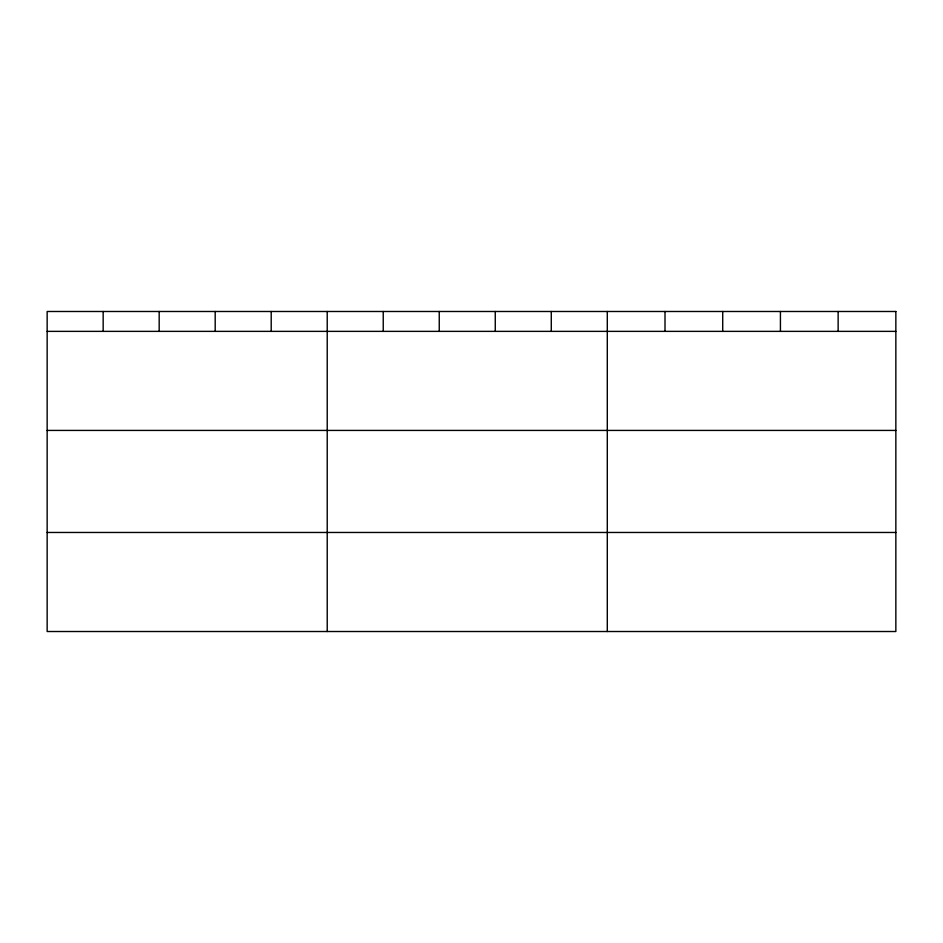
<?xml version="1.0" encoding="UTF-8"?>
<svg xmlns="http://www.w3.org/2000/svg" width="943" height="943" viewBox="0 0 943 943"><rect width="100%" height="100%" fill="white"/><g stroke="black" fill="none" stroke-linecap="round" stroke-linejoin="round"><path stroke-width="1.41" d="M47.15 331.37L895.85 331.37M47.15 430.421L895.85 430.421M47.15 532.465L895.85 532.465M838.138 311.485L838.138 331.37M780.427 311.485L780.427 331.37M722.715 311.485L722.715 331.37M665.004 311.485L665.004 331.37M607.292 311.485L607.292 631.515M551.278 311.485L551.278 331.37M495.264 311.485L495.264 331.37M439.249 311.485L439.249 331.37M383.235 311.485L383.235 331.37M327.221 311.485L327.221 631.515M271.207 311.485L271.207 331.37M215.193 311.485L215.193 331.37M159.178 311.485L159.178 331.37M103.164 311.485L103.164 331.37M895.85 311.485L47.15 311.485L47.15 631.515L895.85 631.515L895.85 311.485"/></g></svg>
